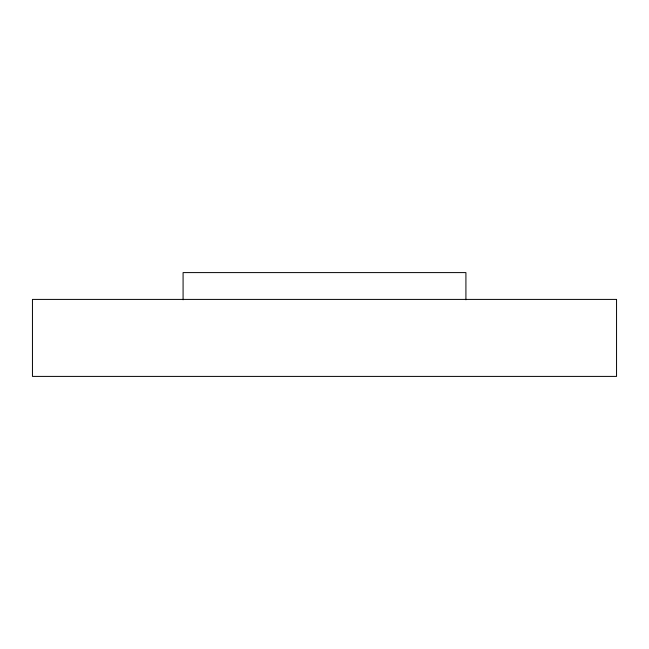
<?xml version="1.0" encoding="UTF-8"?>
<svg xmlns="http://www.w3.org/2000/svg" width="649" height="649" viewBox="0 0 649 649"><rect width="100%" height="100%" fill="white"/><g stroke="black" fill="none" stroke-linecap="round" stroke-linejoin="round"><path stroke-width="0.97" d="M465.917 299.806L465.917 272.596L183.083 272.596L183.083 299.806M616.55 299.408L32.45 299.408L32.45 376.404L616.55 376.404L616.55 299.408"/></g></svg>
